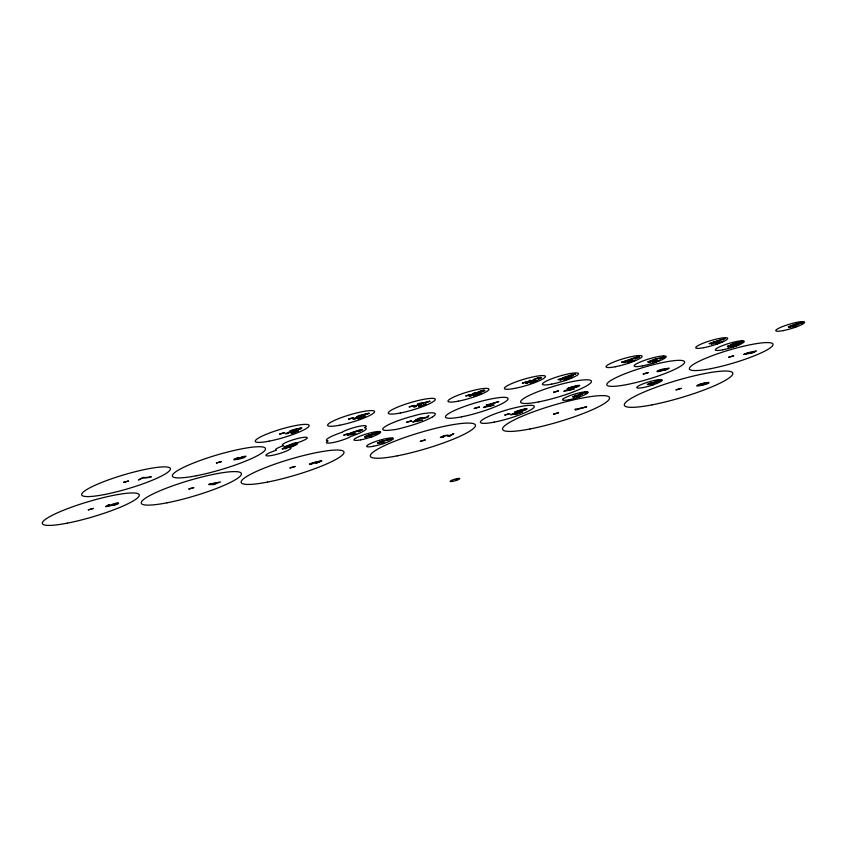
<?xml version="1.0" encoding="UTF-8"?>
<svg xmlns="http://www.w3.org/2000/svg" width="847" height="847" viewBox="0 0 847 847"><rect width="100%" height="100%" fill="white"/><g stroke="black" fill="none" stroke-linecap="round" stroke-linejoin="round"><path stroke-width="1.27" d="M748.504 353.538L743.91 354.512M638.066 357.37L635.557 358.535L639.369 357.063M418.905 403.754L418.714 405.035L417.857 405.247M429.8 401.213L429.768 401.51A18.634 2.912 -16.5 0 1 418.969 403.733M355.338 431.875L356.566 431.642M362.611 429.778L358.482 431.652L361.309 430.149M351.314 432.997L355.126 431.737M356.534 416.925L359.456 415.454L369.059 413.167M415.782 419.858L419.816 418.016L424.368 417.529A7.379 1.154 -16.5 0 0 425.607 417.529L428.815 415.644L427.767 417.338A6.268 0.985 -16.5 0 1 423.616 418.047M357.847 416.533L361.711 415.348M369.123 413.357L353.146 418.969M440.376 437.391L443.87 435.686L448.116 435.04M473.685 393.611L475.453 392.521L472.372 393.95A5.908 0.921 -16.5 0 0 472.414 394.109L472.986 394.215A4.394 0.688 -16.5 0 0 474.5 394.003A7.083 1.112 -16.5 0 0 476.649 393.506A14.738 2.308 -16.5 0 0 481.16 392.193A6.236 0.974 -16.5 0 0 483.065 391.536A4.023 0.625 -16.5 0 0 484.473 390.901L484.971 390.382L484.431 390.171A3.769 0.593 -16.5 0 0 483.51 390.255M628.093 360.271L631.915 359.064M711.226 343.871L716.573 341.722M380.102 432.139C377.339 433.886 372.924 434.469 369.398 435.824C371.113 433.029 358.641 439.381 368.53 435.75M469.111 396.047L472.965 394.31L476.745 393.696M350.023 433.293L358.673 430.17L362.527 429.609M802.342 322.781L800.786 323.533L803.21 322.823A3.748 0.582 -16.5 0 0 803.559 322.569C798.276 321.309 793.66 326.01 788.779 327.207C786.482 326.444 793.004 325.534 794.602 325.481A4.733 0.741 -16.5 0 0 795.704 325.153L797.959 324.052L794.454 324.697M623.741 362.516L631.396 360.176M235.159 459.148L238.706 457.549L234.492 459A5.908 0.921 -16.5 0 0 234.058 459.286L233.836 459.625A4.394 0.688 -16.5 0 0 234.545 459.752A7.083 1.112 -16.5 0 0 236.122 459.561A14.738 2.308 -16.5 0 0 240.125 458.767A6.236 0.974 -16.5 0 0 242.115 458.248A4.023 0.625 -16.5 0 0 243.978 457.613M517.835 412.574L522.271 411.864M727.954 346.825L734.264 344.56A8.862 1.387 -16.5 0 0 736.456 343.893L736.594 343.85M649.014 362.368L653.058 360.578L656.817 360.007M309.451 464.103L315.963 461.975M321.733 460.99L315.762 463.298L320.304 461.456M367.566 435.644L376.11 432.415L380.049 431.906M560.005 379.932L564.991 377.889L561.593 379.403M651.788 360.473L652.73 360.515L647.69 362.008L655.218 358.969L659.347 358.493M756.106 351.166L752.634 352.871L748.536 353.58M626.801 360.557L635.356 357.413L637.897 357.243M285.82 433.664L287.916 432.531M525.659 383.215L533.282 380.885M413.77 406.804L417.677 405.046L421.499 404.432M522.303 412.044L514.965 414.607L520.757 412.553M368.89 435.326L372.765 434.204M650.676 383.257L652.063 382.579L649.374 383.744A5.908 0.921 -16.5 0 0 649.638 383.839L650.517 383.829A4.394 0.688 -16.5 0 0 652.285 383.479A7.083 1.112 -16.5 0 0 654.53 382.876A14.738 2.308 -16.5 0 0 658.924 381.436A6.236 0.974 -16.5 0 0 660.66 380.758A4.023 0.625 -16.5 0 0 661.751 380.176L660.787 379.731A3.769 0.593 -16.5 0 0 659.665 379.911M743.804 354.3L750.262 352.214M293.486 431.631L292.766 432.309A7.274 1.133 -16.5 0 0 292.459 432.616M510.879 414.628L517.813 412.425M421.552 404.728L420.652 405.491A7.379 1.154 -16.5 0 0 420.133 405.935M567.829 377.826L566.685 378.651M719.029 341.765L718.023 342.58A7.379 1.154 -16.5 0 0 717.388 343.088M292.035 432.097L291.516 432.605M476.797 393.982L475.559 394.914M631.438 360.43L630.02 361.436A7.274 1.133 -16.5 0 0 629.205 362.018M735.683 344.75L734.275 345.64M656.849 360.25L655.79 360.991M533.324 381.171L532.202 382.039A7.274 1.133 -16.5 0 0 531.588 382.516M360.737 417.02L359.837 417.751A7.274 1.133 -16.5 0 0 359.393 418.143M650.655 383.564C647.764 385.237 654.826 382.156 649.924 383.289C644.609 385.046 648.622 384.75 650.771 384.051L651.819 385.247L653.302 384.792L651.83 383.13L650.697 383.479M381.182 442.187L378.122 443.468L381.468 442.61L382.95 443.701L384.443 443.225L382.368 441.711L381.235 442.07M359.308 417.433L358.694 417.963M576.426 395.793L573.239 397.105L576.585 396.269L577.77 397.434L579.242 396.968L577.601 395.358L576.468 395.708M420.017 405.247L418.916 406.168M717.515 342.252L716.255 343.247M531.842 381.637L530.476 382.675M575.939 409.63L575.452 409.99L586.717 406.804L574.912 409.429L575.939 409.376M475.315 394.437L473.928 395.485M791.574 326.286L788.726 327.493L792.146 326.571L794.327 327.408L795.767 326.931L792.718 325.767L791.617 326.137M566.294 378.302L564.504 379.509A6.268 0.985 -16.5 0 0 564.705 380.303M441.795 436.914L446.803 435.527M629.914 360.917L628.823 361.68M655.303 360.727L653.281 362.008M349.229 434.257L347.058 435.273L355.931 433.855L349.208 434.066M565.193 390.605L563.827 391.356L574.107 389.101L565.15 390.414M414.363 421.181L412.648 422.05L422.537 420.123L414.331 420.991M734.137 345.216L731.776 346.592A6.173 0.963 -16.5 0 0 731.342 347.545L738.806 344.845L732.443 346.91M729.532 346.317L732.337 344.962M650.602 361.849L652.614 360.96M287.345 433.156L293.433 431.324M484.77 406.825L483.436 407.566L494.097 405.131L484.759 406.624M514.637 412.245A3.695 0.582 -16.5 0 1 514.796 412.129L514.616 412.256A6.353 0.995 -16.5 0 0 514.489 412.478L514.637 412.648A3.441 0.54 -16.5 0 0 515.272 412.669M310.87 463.637L314.766 462.388M354.649 418.503L359.255 417.169M415.316 406.285L417.74 405.279M527.194 382.717L531.789 381.383M712.793 343.342L717.462 341.997M470.667 395.528L475.262 394.204M732.454 346.698L732.443 346.719A7.274 1.133 -16.5 0 1 733.566 346.031M633.365 358.546L636.457 357.392M356.64 431.335L361.15 430.011M625.298 361.997L629.882 360.674M417.2 419.339L420.705 418.079L423.722 418.005M512.361 414.162L516.405 412.902M653.249 360.081L655.811 359.064M573.927 387.831L571.153 388.54A8.703 1.366 -16.5 0 1 568.559 389.091A3.695 0.582 -16.5 0 1 567.638 389.197A3.441 0.54 -16.5 0 1 567.151 389.122L567.098 389.006A6.353 0.995 -16.5 0 1 567.321 388.709L567.628 388.487M361.595 415.612L358.122 416.671M745.307 353.781L749.203 352.638L745.413 354.025M516.384 413.167L515.431 413.643M372.638 434.5L369.165 435.496M455.961 479.794L457.031 479.402M458.269 479.296L457.624 479.286L458.206 479.19M475.591 394.893L475.633 394.861A7.274 1.133 -16.5 0 0 474.976 395.369M341.944 432.298L342.05 432.235A13.287 2.075 -16.5 0 1 359.446 426.263A13.287 2.075 -16.5 0 1 364.581 427.767A20.773 3.25 -16.5 0 1 350.923 436.364A13.287 2.075 -16.5 0 1 333.834 442.399A13.287 2.075 -16.5 0 1 327.8 441.202L328.107 441.022A20.773 3.25 -16.5 0 1 341.765 432.415M142.73 477.846L138.442 479.995L143.312 477.433A18.412 2.88 -16.5 0 0 151.327 476.692L150.47 477.232A18.952 2.965 -16.5 0 1 142.815 477.814M450.18 435.887L453.854 433.579L449.079 435.707A7.379 1.154 -16.5 0 1 448.73 435.654M566.484 378.768L566.283 378.895A7.379 1.154 -16.5 0 0 565.447 379.477M655.049 361.425L655.133 361.373A7.379 1.154 -16.5 0 0 654.096 362.061M750.294 352.31L756.064 350.965M456.332 479.667L457.624 479.338L456.935 479.487M359.096 418.926L365.406 416.248L359.446 418.407M561.889 378.863L562.948 378.154L557.929 379.668L561.741 378.927M716.975 343.893L723.55 341.15L717.441 343.342M474.479 396.163L481.107 393.453L475.04 395.602M243.978 457.613L245.99 456.374A3.769 0.593 -16.5 0 0 245.672 456.237A3.991 0.625 -16.5 0 0 244.772 456.289L238.409 458.227A5.167 0.805 -16.5 0 0 238.102 458.418L237.965 458.534A3.727 0.582 -16.5 0 0 237.848 458.725L238.378 458.862A12.811 2.001 -16.5 0 1 237.192 459.085A4.786 0.752 -16.5 0 1 235.085 459.275M629.268 362.23L635.43 360.102L628.527 362.812M288.467 432.584L291.95 431.811M565.51 379.689L571.799 377.529L564.737 380.282M654.202 362.251L660.533 360.102L653.281 362.855A6.268 0.985 -16.5 0 1 653.164 362.029M794.444 324.412L794.126 324.528A7.03 1.101 -16.5 0 0 793.036 324.93L792.199 325.269A3.653 0.572 -16.5 0 0 791.627 325.544L791.204 325.83A4.457 0.699 -16.5 0 0 795.757 325.46A5.537 0.868 -16.5 0 0 797.535 324.803A3.769 0.593 -16.5 0 0 799.324 323.734L797.165 323.798A12.419 1.948 -16.5 0 1 799.526 323.099L802.321 322.665M737.441 343.575L738.955 343.067A6.903 1.08 -16.5 0 0 740.479 342.516L741.792 341.775L739.442 342.082A6.903 1.08 -16.5 0 0 737.79 342.569L735.408 343.353A9.328 1.461 -16.5 0 0 733.227 344.126L731.988 344.729L735.662 344.507M716.213 341.987L718.976 341.5M285.291 448.666L294.629 445.067L281.987 448.91L285.206 448.624M656.584 359.657L656.16 359.784M368.561 435.654L369.684 435.294L371.791 436.766L370.319 437.232L368.816 436.173C359.266 438.555 370.732 435.898 367.587 435.803M627.383 360.854L631.206 360.134L628.241 360.42M652.677 360.949L656.425 359.964M632.158 359.255L633.418 358.874M656.086 360.07L655.239 360.039M731.872 345.343L727.308 346.37L730.95 344.92L734.095 344.994M457.571 479.529L457.359 479.635M658.193 380.271L653.693 382.346A5.167 0.805 -16.5 0 0 653.884 382.41L654.064 382.431A3.727 0.582 -16.5 0 0 654.54 382.421L656.054 382.145A12.811 2.001 -16.5 0 1 654.699 382.579L654.604 382.611A4.786 0.752 -16.5 0 1 651.491 383.405L650.718 383.363M521.657 411.155L521.837 411.102A8.597 1.345 -16.5 0 0 524.642 410.244A3.727 0.582 -16.5 0 0 525.796 409.8A3.399 0.529 -16.5 0 0 526.781 409.27L527.035 409.027A6.787 1.059 -16.5 0 0 527.088 408.889L527.035 408.762A3.494 0.551 -16.5 0 0 526.898 408.709L526.315 408.699M521.487 410.933L522.112 410.753A6.903 1.08 -16.5 0 0 523.764 410.255L525.786 409.281L524.177 409.387A6.903 1.08 -16.5 0 0 522.578 409.768L520.164 410.424A9.328 1.461 -16.5 0 0 517.824 411.113L515.812 412.097L517.411 411.991A8.862 1.387 -16.5 0 0 519.55 411.462M521.096 411.039L520.556 411.187M520.937 411.346L519.02 411.864A8.703 1.366 -16.5 0 1 516.31 412.51A3.695 0.582 -16.5 0 1 515.283 412.669M655.885 358.779L660.438 358.048M488.01 405.247L498.841 401.573L486.199 405.11L487.957 404.898M574.171 387.503L574.382 387.45A6.903 1.08 -16.5 0 0 576.034 386.984L578.332 385.904L576.966 385.967A6.903 1.08 -16.5 0 0 575.431 386.306L573.048 386.899A9.328 1.461 -16.5 0 0 570.719 387.545L568.443 388.635L569.798 388.551A8.862 1.387 -16.5 0 0 571.863 388.085M573.768 387.608L572.731 387.873M565.087 377.868L567.786 377.571M564.494 378.281L566.251 378.08M575.632 385.988L572.858 386.687A8.703 1.366 -16.5 0 0 570.031 387.492M715.937 342.146L717.462 341.542L716.657 341.267L725.456 338.387L712.835 342.262L716.16 341.966M636.986 356.989L639.294 356.873M651.851 360.706L655.26 360.504M703.444 383.331L704.27 383.162M316.016 462.081L321.722 460.747M314.311 462.97L320.23 461.202M703.582 383.596L705.403 383.236A6.903 1.08 -16.5 0 1 706.737 383.013L707.626 383.066L704.746 384.263A6.903 1.08 -16.5 0 1 703.158 384.644L701.528 384.983M701.083 385.078L700.84 385.12A8.862 1.387 -16.5 0 1 699.029 385.438L698.161 385.343L701.02 384.178A9.328 1.461 -16.5 0 1 703.232 383.67L705.985 382.812A8.597 1.345 -16.5 0 1 708.219 382.463A3.727 0.582 -16.5 0 1 708.865 382.473L709.034 382.59A3.494 0.551 -16.5 0 1 708.96 382.738L708.717 382.95A6.787 1.059 -16.5 0 1 708.41 383.14L707.806 383.469A3.399 0.529 -16.5 0 1 706.366 384.04A3.727 0.582 -16.5 0 1 705.064 384.443A8.597 1.345 -16.5 0 1 702.343 385.11L699.802 385.629A8.703 1.366 -16.5 0 1 697.568 385.978A3.695 0.582 -16.5 0 1 696.912 385.978A3.441 0.54 -16.5 0 1 696.753 385.787L697.039 385.501A6.353 0.995 -16.5 0 1 697.452 385.237L697.949 384.983A3.589 0.561 -16.5 0 1 698.224 384.856A3.42 0.54 -16.5 0 1 699.4 384.4A3.695 0.582 -16.5 0 1 700.713 383.998M655.091 360.07L653.291 360.346M741.337 341.352L742.216 341.235A3.494 0.551 -16.5 0 1 742.523 341.225L742.851 341.267A6.787 1.059 -16.5 0 1 743.031 341.33L743.126 341.447A3.399 0.529 -16.5 0 1 742.65 341.902M456.385 479.847L456.067 479.889M515.177 413.76L520.693 412.341M659.527 358.482L660.3 358.397A6.268 0.985 -16.5 0 0 664.99 357.328L663.709 356.312L662.386 356.725L663.402 357.519L662.301 357.794A7.379 1.154 -16.5 0 1 660.469 358.037M311.008 463.828L312.448 463.648L309.547 464.272M351.516 433.113L353.961 432.648L350.097 433.526M441.89 437.073L443.722 436.851L440.451 437.539M512.477 414.374L513.155 414.352L510.932 414.808M531.641 382.77L537.686 380.621L531.101 383.32A6.173 0.963 -16.5 0 1 530.349 382.706M420.186 406.2L426.242 404.008L419.826 406.729A6.268 0.985 -16.5 0 1 418.789 406.2M415.422 406.507L416.173 406.507L413.844 406.983M292.533 432.902L298.345 430.742L292.353 433.399A6.173 0.963 -16.5 0 1 291.04 432.965M470.752 395.74L471.366 395.761L469.174 396.195M650.729 362.093L649.067 362.527M527.321 382.939L527.925 382.95L525.712 383.384M561.667 379.647L560.079 380.112M729.68 346.582L728.018 347.005M419.996 404.94L417.338 405.332L417.507 403.892L418.81 403.521A18.094 2.827 -16.5 0 0 429.81 401.182M354.734 418.714L355.496 418.714L353.178 419.17M287.408 433.357L288.319 433.346L285.905 433.833M712.867 343.564L713.576 343.575L711.268 344.02M625.372 362.22L623.794 362.664M417.2 419.572L419.921 419.106L415.835 419.996M356.672 417.105L360.737 416.671M381.33 441.52L382.833 442.176L381.446 442.632L379.594 441.816L380.854 441.403A18.094 2.827 -16.5 0 0 392.722 438.323M541.466 377.635A6.437 1.006 -16.5 0 0 541.434 377.55L541.085 377.423A4.044 0.635 -16.5 0 0 538.808 377.72A4.616 0.72 -16.5 0 0 537.263 378.122L535.812 378.577A3.843 0.603 -16.5 0 0 533.282 379.7A4.817 0.752 -16.5 0 0 533.102 380.028A4.087 0.635 -16.5 0 0 533.345 380.165L534.044 380.144L530.423 381.086L530.307 380.271L528.994 380.652L529.131 381.658L535.643 379.731A3.833 0.603 -16.5 0 1 534.764 379.816C534.245 378.387 543.954 376.83 538.025 379.318A3.589 0.561 -16.5 0 0 540.64 378.355A4.531 0.709 -16.5 0 0 541.434 377.646M700.713 383.998A8.703 1.366 -16.5 0 1 703.444 383.342M117.574 502.97A4.108 0.646 -16.5 0 1 118.612 503.182L118.284 503.51A6.554 1.027 -16.5 0 1 118.061 503.658A4.606 0.72 -16.5 0 1 115.997 504.621A3.653 0.572 -16.5 0 1 113.064 505.437L117.246 503.542L111.328 505.288A3.907 0.614 -16.5 0 0 111.645 505.415L105.663 506.665L108.437 504.918L109.634 504.674L107.368 506.104L110.226 505.437A4.15 0.646 -16.5 0 1 110.597 505.119A4.891 0.762 -16.5 0 1 111.539 504.621A3.917 0.614 -16.5 0 1 114.885 503.51L116.283 503.182A4.701 0.731 -16.5 0 1 117.564 502.98M525.246 408.942A3.727 0.582 -16.5 0 1 526.273 408.783M525.299 408.857A8.597 1.345 -16.5 0 0 522.599 409.503L519.772 410.266A8.703 1.366 -16.5 0 0 516.956 411.123A3.695 0.582 -16.5 0 0 515.759 411.663M514.955 411.991A3.42 0.54 -16.5 0 1 515.802 411.568M584.176 392.468A4.044 0.635 -16.5 0 1 586.855 391.97L587.479 392.002A6.437 1.006 -16.5 0 1 587.617 392.045A4.531 0.709 -16.5 0 1 587.394 392.606A3.589 0.561 -16.5 0 1 585.086 393.569C589.957 390.869 578.946 393.686 581.381 394.331A3.833 0.603 -16.5 0 0 582.44 394.162L572.741 396.82L577.781 395.358L576.055 396.248L574.711 395.644L575.992 395.231L577.146 395.718L580.798 394.628L579.909 394.744A4.087 0.635 -16.5 0 1 579.401 394.691A4.817 0.752 -16.5 0 1 579.295 394.448A3.843 0.603 -16.5 0 1 581.254 393.41L582.62 392.934A4.616 0.72 -16.5 0 1 584.165 392.468M658.278 380.303A4.023 0.625 -16.5 0 1 659.76 379.943M393.156 438.524A18.634 2.912 -16.5 0 1 381.372 441.499M742.639 341.902A3.727 0.582 -16.5 0 1 741.739 342.326A8.597 1.345 -16.5 0 1 739.187 343.257L736.435 344.168A8.703 1.366 -16.5 0 1 733.608 345.004A3.695 0.582 -16.5 0 1 732.369 345.28A3.441 0.54 -16.5 0 1 731.374 345.407L730.845 345.375A6.353 0.995 -16.5 0 1 730.622 345.29L730.569 345.163A3.589 0.561 -16.5 0 1 730.601 345.089A3.42 0.54 -16.5 0 1 731.067 344.729M740.204 341.68A3.727 0.582 -16.5 0 1 741.443 341.394M740.109 341.627A8.597 1.345 -16.5 0 0 737.292 342.463L734.529 343.363A8.703 1.366 -16.5 0 0 731.967 344.305M731.173 344.782A3.695 0.582 -16.5 0 1 732.083 344.358M474.447 396.174A6.173 0.963 -16.5 0 1 473.769 395.538M483.531 390.308A4.023 0.625 -16.5 0 0 482.165 390.594L476.797 392.637A5.167 0.805 -16.5 0 0 476.829 392.786L476.914 392.839A3.727 0.582 -16.5 0 0 477.221 392.892L478.46 392.754A12.811 2.001 -16.5 0 1 477.126 393.124L477.02 393.156A4.786 0.752 -16.5 0 1 474.108 393.791M359.064 418.947A6.173 0.963 -16.5 0 1 358.069 418.407M628.495 362.823A6.173 0.963 -16.5 0 1 628.125 362.093M716.943 343.903A6.268 0.985 -16.5 0 1 716.107 343.3M659.135 371.462A4.457 0.699 -16.5 0 1 658.447 370.467L659.464 370.054A3.653 0.572 -16.5 0 1 660.321 369.768L661.338 369.483A7.03 1.101 -16.5 0 1 662.523 369.176L669.162 368.159L667.669 369.239A3.748 0.582 -16.5 0 1 666.864 369.557L664.196 370.33L667.838 368.667L666.494 368.667A12.419 1.948 -16.5 0 0 664.514 369.017L665.064 369.207L664.387 369.726A3.769 0.593 -16.5 0 1 661.084 370.965A5.537 0.868 -16.5 0 1 659.273 371.378M573.938 387.831A8.597 1.345 -16.5 0 0 576.754 387.026A3.727 0.582 -16.5 0 0 577.972 386.592A3.399 0.529 -16.5 0 0 579.115 386.041L579.486 385.766A6.787 1.059 -16.5 0 0 579.623 385.607L579.666 385.48A3.494 0.551 -16.5 0 0 579.581 385.385L579.126 385.321A3.727 0.582 -16.5 0 0 578.205 385.438A8.597 1.345 -16.5 0 0 575.621 385.988M567.416 388.646A3.695 0.582 -16.5 0 1 567.617 388.529M568.708 388.032A3.695 0.582 -16.5 0 1 569.936 387.598M567.829 388.381A3.42 0.54 -16.5 0 1 568.803 387.937M450.17 435.898A6.268 0.985 -16.5 0 1 447.258 436.099M373.993 433.706L378.8 432.394A3.875 0.603 -16.5 0 0 378.694 432.266L373.993 433.685M239.055 458.396L244.624 456.851L242.994 456.904A4.023 0.625 -16.5 0 0 241.819 457.179L239.055 458.396M663.868 369.461L658.32 371.028L659.231 371.071A4.733 0.741 -16.5 0 0 660.152 370.901L663.847 369.536M300.621 428.338L298.377 429.651L300.876 428.773A3.748 0.582 -16.5 0 0 301.426 428.476L301.892 427.873L293.358 429.673A7.03 1.101 -16.5 0 0 292.173 430.054L291.23 430.392A3.653 0.572 -16.5 0 0 290.5 430.689L289.875 431.007A4.457 0.699 -16.5 0 0 292.967 431.218A5.537 0.868 -16.5 0 0 294.894 430.594A3.769 0.593 -16.5 0 0 297.403 429.408L296.101 429.154A12.419 1.948 -16.5 0 1 298.409 428.571L300.621 428.338M749.817 353.008L754.148 351.992A3.875 0.603 -16.5 0 0 754.486 351.791L749.839 352.966M363.056 415.051L367.778 413.812A3.875 0.603 -16.5 0 0 367.842 413.675L363.077 415.009M296.217 429.556L293.358 430.795A4.733 0.741 -16.5 0 1 292.268 431.07L290.659 431.218L296.206 429.535M660.586 380.282L655.006 381.923L656.097 381.235A4.023 0.625 -16.5 0 1 657.24 380.822L660.586 380.282M483.679 390.774L478.153 392.436L479.656 391.536A4.023 0.625 -16.5 0 1 480.874 391.145L483.669 390.795M88.31 509.852L93.329 508.433L88.31 509.852M123.556 482.409L128.575 480.99L123.62 482.335M188.86 489.026L193.878 487.607L188.923 488.952M216.44 462.991L221.448 461.541L216.44 462.991M279.711 434.066L284.74 432.648L279.732 434.024M284.116 447.248L289.123 445.797L284.179 447.174M290.055 467.915L295.084 466.485L290.055 467.915M348.583 419.117L353.612 417.698L348.604 419.085M343.84 435.072L348.848 433.622L343.861 435.03M377.444 443.097L382.473 441.668L377.466 443.055M409.26 406.899L414.289 405.48L409.26 406.899M406.486 422.293L411.515 420.874L406.486 422.293M420.356 441.351L425.374 439.921L420.377 441.308M465.914 395.909L470.943 394.49L465.914 395.909M474.256 408.476L479.275 407.036L474.256 408.476M504.854 415.019L509.883 413.601L504.886 414.988M522.398 383.119L527.427 381.701L522.43 383.077M553.546 392.309L558.554 390.869L553.61 392.235M553.536 414.194L558.554 412.743L553.536 414.194M621.582 362.22L626.6 360.801L621.603 362.188M643.233 374.025L648.262 372.606L643.233 374.025M676.086 389.853L681.094 388.402L676.086 389.853M709.214 343.713L714.243 342.294L709.278 343.638M728.685 357.254L733.703 355.804L728.716 357.212M209.315 484.198L208.775 484.537L213.55 484.653L220.601 481.89L209.315 484.198M216.123 483.076L214.238 484.262L210.585 484.209L216.123 483.076M293.644 443.352L285.068 446.634L295.084 444.41L296.461 443.934L294.661 443.563L297.445 442.6L293.644 443.352M293.401 443.997L287.567 446.02L294.777 444.283L293.401 443.997M572.36 374.565L562.906 377.73L571.693 376.248L573.154 375.803L572.646 375.02L575.589 374.12L572.36 374.565M571.323 375.422L565.171 377.286L571.704 376.026L571.323 375.422M652.201 404.834A56.527 8.841 -16.5 0 0 732.835 373.389A56.527 8.841 -16.5 0 0 650.729 389.302A56.527 8.841 -16.5 0 0 652.201 404.834M710.845 368.646A43.589 6.818 -16.5 0 0 773.025 344.401A43.589 6.818 -16.5 0 0 709.712 356.672A43.589 6.818 -16.5 0 0 710.845 368.646M67.241 523.171A50.492 7.898 -16.5 0 0 139.279 495.072A50.492 7.898 -16.5 0 0 65.928 509.291A50.492 7.898 -16.5 0 0 67.241 523.171M167.007 502.811A52.175 8.163 -16.5 0 0 241.437 473.78A52.175 8.163 -16.5 0 0 165.652 488.465A52.175 8.163 -16.5 0 0 167.007 502.811M104.467 494.542A46.236 7.231 -16.5 0 0 170.438 468.825A46.236 7.231 -16.5 0 0 103.27 481.837A46.236 7.231 -16.5 0 0 104.467 494.542M196.292 475.76A48.533 7.591 -16.5 0 0 265.524 448.762A48.533 7.591 -16.5 0 0 195.032 462.42A48.533 7.591 -16.5 0 0 196.292 475.76M494.256 422.124A28.089 4.394 -16.5 0 0 534.319 406.496A28.089 4.394 -16.5 0 0 493.526 414.405A28.089 4.394 -16.5 0 0 494.256 422.124M569.078 399.742A13.245 2.075 -16.5 0 0 587.966 392.373A13.245 2.075 -16.5 0 0 568.729 396.1A13.245 2.075 -16.5 0 0 569.078 399.742M643.297 387.513A13.245 2.075 -16.5 0 0 662.195 380.144A13.245 2.075 -16.5 0 0 642.958 383.871A13.245 2.075 -16.5 0 0 643.297 387.513M360.801 439.837A13.912 2.181 -16.5 0 0 380.652 432.097A13.912 2.181 -16.5 0 0 360.441 436.014A13.912 2.181 -16.5 0 0 360.801 439.837M373.453 446.263A13.912 2.181 -16.5 0 0 393.304 438.534A13.912 2.181 -16.5 0 0 373.093 442.441A13.912 2.181 -16.5 0 0 373.453 446.263M722.798 349.8A15.045 2.35 -16.5 0 0 744.259 341.426A15.045 2.35 -16.5 0 0 722.406 345.661A15.045 2.35 -16.5 0 0 722.798 349.8M642.428 365.883A16.665 2.605 -16.5 0 0 666.208 356.608A16.665 2.605 -16.5 0 0 642.005 361.298A16.665 2.605 -16.5 0 0 642.428 365.883M551.683 384.125A18.772 2.933 -16.5 0 0 578.459 373.686A18.772 2.933 -16.5 0 0 551.196 378.969A18.772 2.933 -16.5 0 0 551.683 384.125M458.439 401.15A21.376 3.346 -16.5 0 0 488.931 389.26A21.376 3.346 -16.5 0 0 457.888 395.284A21.376 3.346 -16.5 0 0 458.439 401.15M339.658 425.226A24.478 3.833 -16.5 0 0 374.586 411.6A24.478 3.833 -16.5 0 0 339.022 418.492A24.478 3.833 -16.5 0 0 339.658 425.226M269.102 441.171A28.089 4.394 -16.5 0 0 309.176 425.543A28.089 4.394 -16.5 0 0 268.372 433.452A28.089 4.394 -16.5 0 0 269.102 441.171M400.335 413.008A24.478 3.833 -16.5 0 0 435.263 399.382A24.478 3.833 -16.5 0 0 399.699 406.274A24.478 3.833 -16.5 0 0 400.335 413.008M514.923 388.36A21.376 3.346 -16.5 0 0 545.426 376.47A21.376 3.346 -16.5 0 0 514.373 382.484A21.376 3.346 -16.5 0 0 514.923 388.36M615.324 366.74A18.772 2.933 -16.5 0 0 642.1 356.301A18.772 2.933 -16.5 0 0 614.837 361.584A18.772 2.933 -16.5 0 0 615.324 366.74M703.942 347.651A16.665 2.605 -16.5 0 0 727.711 338.387A16.665 2.605 -16.5 0 0 703.508 343.077A16.665 2.605 -16.5 0 0 703.942 347.651M783.189 330.605A15.045 2.35 -16.5 0 0 804.65 322.231A15.045 2.35 -16.5 0 0 782.797 326.476A15.045 2.35 -16.5 0 0 783.189 330.605M626.833 384.57A40.508 6.331 -16.5 0 0 684.609 362.04A40.508 6.331 -16.5 0 0 625.774 373.442A40.508 6.331 -16.5 0 0 626.833 384.57M538.83 401.859A36.897 5.77 -16.5 0 0 591.46 381.33A36.897 5.77 -16.5 0 0 537.866 391.716A36.897 5.77 -16.5 0 0 538.83 401.859M461.541 416.84A32.62 5.103 -16.5 0 0 508.073 398.693A32.62 5.103 -16.5 0 0 460.694 407.873A32.62 5.103 -16.5 0 0 461.541 416.84M432.563 416.819A27.411 4.288 -16.5 0 0 426.232 413.272A13.976 2.192 -16.5 0 0 414.469 415.676A27.411 4.288 -16.5 0 0 385.438 426.422A27.411 4.288 -16.5 0 0 391.769 429.958A13.976 2.192 -16.5 0 0 403.532 427.566A27.411 4.288 -16.5 0 0 432.563 416.819M289.558 447.544A11.593 1.81 -16.5 0 0 296.958 442.886A13.044 2.043 -16.5 0 0 306.868 437.359A13.044 2.043 -16.5 0 0 290.235 440.747A13.044 2.043 -16.5 0 0 283.692 445.596A11.593 1.81 -16.5 0 0 276.291 450.255A13.044 2.043 -16.5 0 0 266.371 455.781A13.044 2.043 -16.5 0 0 283.004 452.383A13.044 2.043 -16.5 0 0 289.558 447.544M530.01 428.963A55.764 8.724 -16.5 0 0 609.565 397.942A55.764 8.724 -16.5 0 0 528.56 413.643A55.764 8.724 -16.5 0 0 530.01 428.963M397.275 455.845A54.79 8.576 -16.5 0 0 475.442 425.363A54.79 8.576 -16.5 0 0 395.856 440.789A54.79 8.576 -16.5 0 0 397.275 455.845M267.536 482.081A53.605 8.385 -16.5 0 0 344.009 452.266A53.605 8.385 -16.5 0 0 266.149 467.353A53.605 8.385 -16.5 0 0 267.536 482.081M452.563 481.392A5.082 0.794 -16.5 0 0 459.815 478.566A5.082 0.794 -16.5 0 0 452.436 479.995A5.082 0.794 -16.5 0 0 452.563 481.392"/></g></svg>
